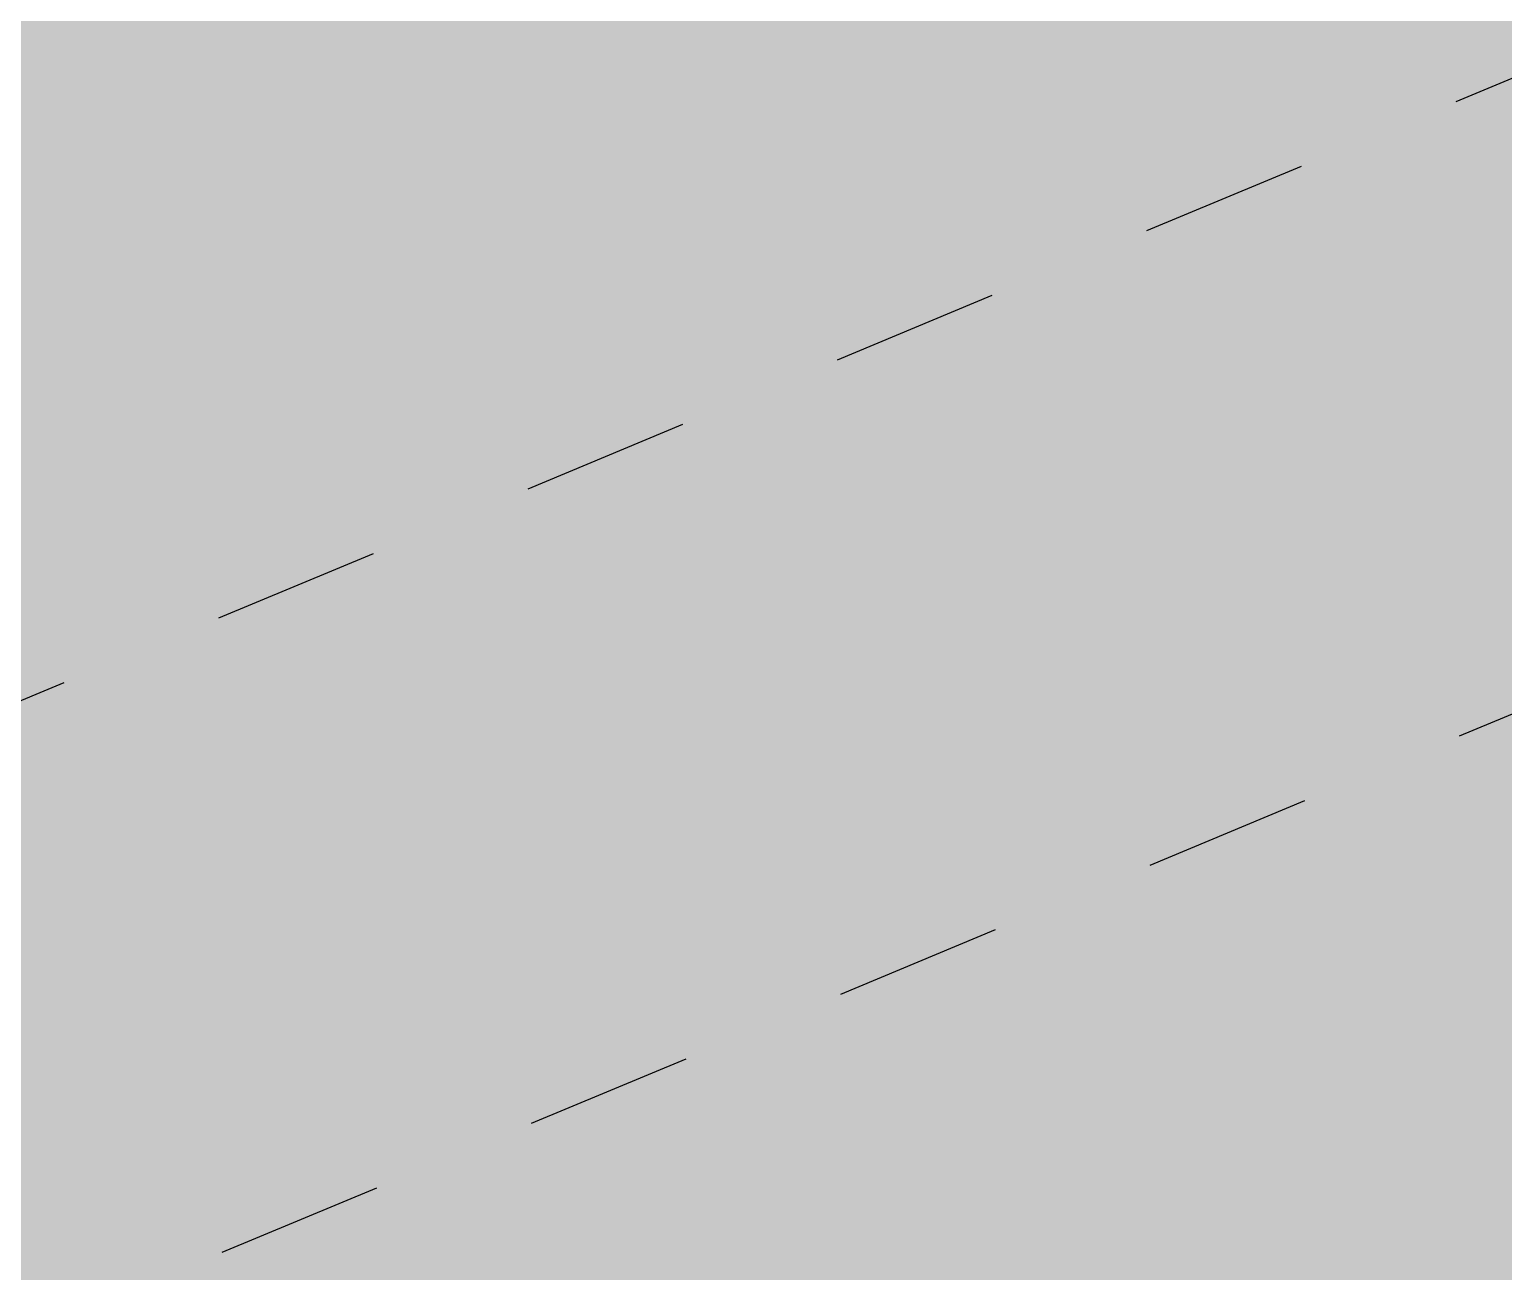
# Model space of a CAD drawing. Header units: metres. Extents: x -154 to 570, y -18 to 184.
# Drawn here: x -50.388 to -49.508, y 7.55 to 8.291 of the extents above; entities that cross this region are included whole.
import ezdxf
from ezdxf.xclip import XClip

# ---------------------------------------------------------------- set-up
doc = ezdxf.new("R2010")
doc.units = ezdxf.units.M
doc.header["$XCLIPFRAME"] = 0
doc.linetypes.add('PUC TORRE A$0$DASHEDX2', pattern=[1.5, 1, -0.5])
doc.linetypes.add('PUC$0$DASHEDX2', pattern=[1.5, 1, -0.5])
for name, color, linetype in [('ARQ-AUX', 7, 'Continuous'), ('PUC TORRE A$0$1', 232, 'PUC TORRE A$0$DASHEDX2'), ('PUC$0$ARQ-CAX @ 1', 1, 'Continuous'), ('PUC$0$ARQ-PRJ', 7, 'PUC$0$DASHEDX2')]:
    doc.layers.add(name, color=color, linetype=linetype)
doc.layers.add('PUC$0$ARQ-FORRO', color=9, linetype='Continuous', lineweight=5)

# ---------------------------------------------------------------- blocks, each defined once
blk = doc.blocks.new('*U1662')
at = {"layer": 'PUC$0$ARQ-PRJ'}
blk.add_arc((0.05045, -0.1958), 0.77498, 268.11777, 1.90745, dxfattribs=at)
blk = doc.blocks.new('PUC$0$forro area comum')
at = {"layer": 'PUC$0$ARQ-FORRO'}
h = blk.add_hatch(color=256, dxfattribs=at)
h.dxf.hatch_style = 1
h.paths.add_polyline_path([(14.80503, 8.42486), (14.80499, 4.92486), (14.59499, 4.92486), (14.59499, 4.10488), (9.60499, 4.10488), (9.60499, 4.92486), (9.24499, 4.92486), (9.24499, 4.10487), (5.55499, 4.10486), (5.55499, 4.52491), (5.39742, 4.52491), (5.39742, 8.70486), (5.55499, 8.70486), (5.55499, 9.28493), (9.24495, 9.28508), (9.24503, 8.42486)])
blk = doc.blocks.new('PUC')
at = {"layer": 'PUC$0$ARQ-CAX @ 1', "rotation": 180}
blk.add_blockref('*U1662', (12.9297, 8.30487), dxfattribs=at)
at = {"layer": 'PUC$0$ARQ-FORRO'}
blk.add_blockref('PUC$0$forro area comum', (0, 0), dxfattribs=at)
blk = doc.blocks.new('PUC TORRE A$0$est-lo-08-6sa-r00')
at = {"layer": 'PUC TORRE A$0$1'}
for points in [[(-722.047935, -1137.898723), (-947.570685, -1232.024031)], [(-934.08993, -1264.323709), (-725.527401, -1177.277006)]]:
    blk.add_lwpolyline(points, dxfattribs=at)
blk = doc.blocks.new('PUC TORRE A')
at = {"linetype": 'Continuous', "xscale": 0.01, "yscale": 0.01, "zscale": 0.01, "rotation": 337.346050855639}
blk.add_blockref('PUC TORRE A$0$est-lo-08-6sa-r00', (0, 0), dxfattribs=at)
at = {"rotation": 180}
blk.add_blockref('PUC', (0, 0), dxfattribs=at)

msp = doc.modelspace()

# ---------------------------------------------------------------- block references
at = {"layer": 'ARQ-AUX'}
ref = msp.add_blockref('PUC TORRE A', (-41.3011, 20.0503), dxfattribs=dict(at, rotation=22.65399974700688))
XClip(ref).set_block_clipping_path([(-39.4887443389, 9.0876903958), (22.5684148774, 6.6865170025), (22.1624403813, -11.147022554), (-39.3438260633, -13.5584077345)])

doc.saveas('drawing.dxf')
